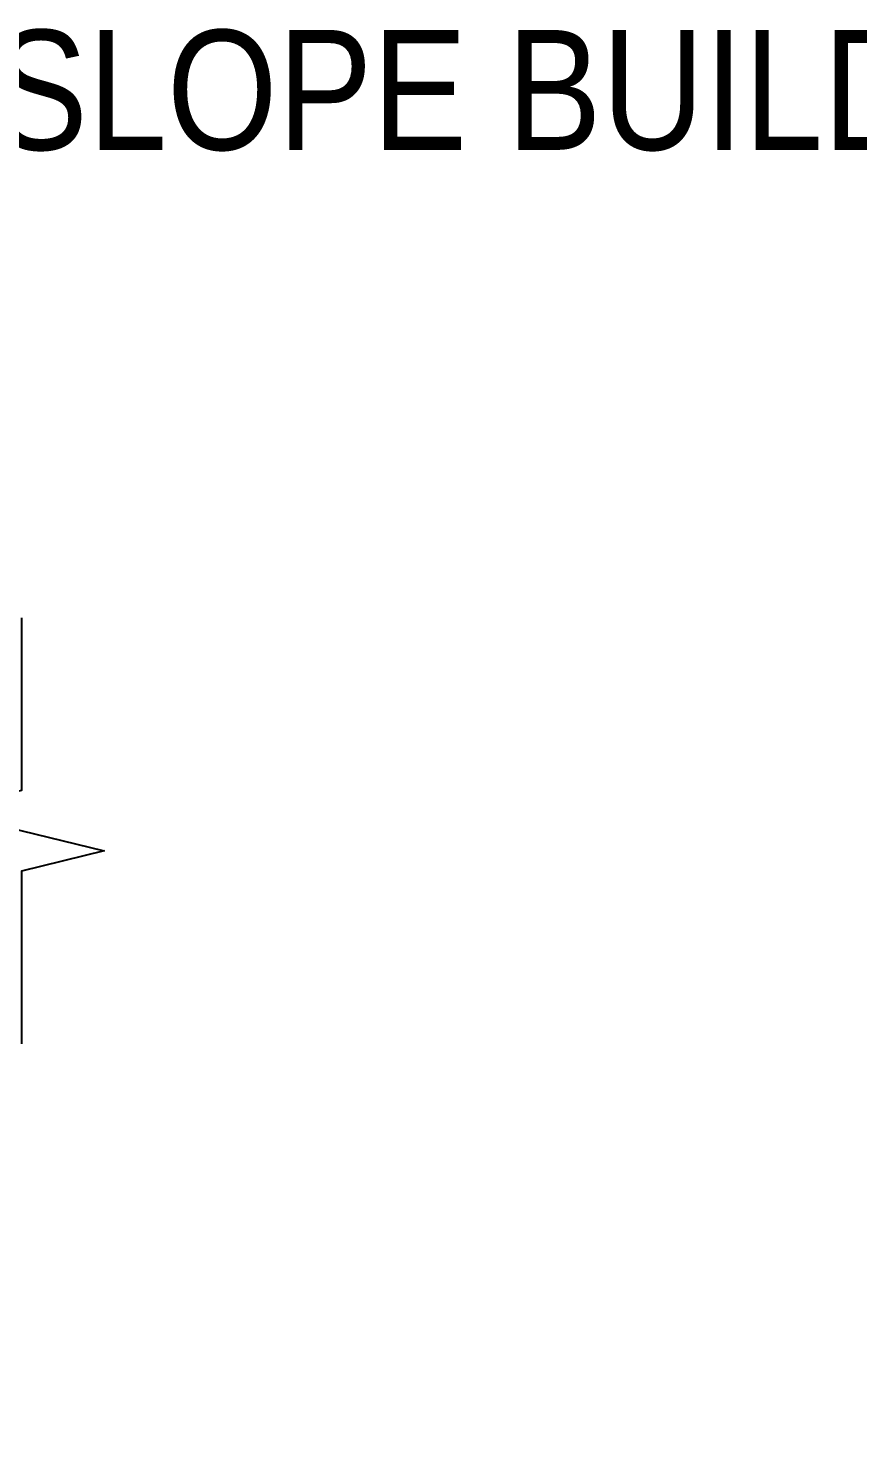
# Model space of a CAD drawing. Header units: inches. Extents: x -2661 to 42767, y -1222 to 9099.
# Drawn here: x 2376.66 to 2384.45, y 1408.16 to 1421.4 of the extents above; entities that cross this region are included whole.
import ezdxf
from ezdxf import colors
from ezdxf.entities.mleader import LeaderData, LeaderLine
from ezdxf.math import Vec2, Vec3

# ---------------------------------------------------------------- set-up
doc = ezdxf.new("R2010")
doc.units = ezdxf.units.IN
doc.header["$LTSCALE"] = 12
doc.header["$MEASUREMENT"] = 0
doc.layers.add('S-ANNO-NOTE', color=4, linetype='CONTINUOUS')
doc.layers.add('S-ARCH', color=1, linetype='CONTINUOUS')
doc.styles.add('Arial', font='arial.ttf', dxfattribs={"width": 0.85})

# ---------------------------------------------------------------- blocks, each defined once
blk = doc.blocks.new('ARCH_Roof Deck_TILE 2')
at = {"layer": 'S-ARCH'}
blk.add_lwpolyline([(0, 11.003), (0, 9.382), (-0.778, 9.193), (0.778, 8.814), (0, 8.625), (0, 7.003)], dxfattribs=at)

msp = doc.modelspace()

# ---------------------------------------------------------------- block references
at = {"layer": 'S-ARCH'}
msp.add_blockref('ARCH_Roof Deck_TILE 2', (2376.59544, 1404.86732), dxfattribs=at)

# ---------------------------------------------------------------- leaders
at = {"layer": 'S-ANNO-NOTE'}
ml = msp.add_multileader_mtext('Standard', dxfattribs=at)
ml.set_content('\\A1;WATERPROOFING AND SLOPE BUILDUP BY OTHERS', color=4, style='Arial')
ml.set_leader_properties(color=2)
ml.build(insert=Vec2(0, 0))
ml.multileader.update_dxf_attribs({"dogleg_length": 0.36, "arrow_head_size": 1.3125, "scale": 12})
ctx = ml.context
ctx.base_point, ctx.scale, ctx.char_height, ctx.arrow_head_size, ctx.landing_gap_size, ctx.plane_origin = Vec3(2359.73953, 1420.81324), 12, 1.125, 1.3125, 1.08, Vec3(2314.53274, 1796.68849)
notes = []
notes.append((ctx, [(0, (1, 1, 0), (2358.23953, 1420.81324), (1, 0), 1.5, [(0, [(2351.39729, 1407.40169)], 0, [])])]))
ctx.mtext.insert, ctx.mtext.width, ctx.mtext.flow_direction = Vec3(2360.81953, 1421.38534), 15.944866, 5
for ctx, leaders in notes:
    for number, flags, end, landing, length, lines in leaders:
        leader = LeaderData()
        leader.index, (leader.has_last_leader_line, leader.has_dogleg_vector, leader.attachment_direction) = number, flags
        leader.last_leader_point, leader.dogleg_vector, leader.dogleg_length = Vec3(end), Vec3(landing), length
        for number, points, colour, breaks in lines:
            line = LeaderLine()
            line.index, line.vertices, line.color, line.breaks = number, Vec3.list(points), colors.encode_raw_color(colour), breaks
            leader.lines.append(line)
        ctx.leaders.append(leader)

doc.saveas('drawing.dxf')
